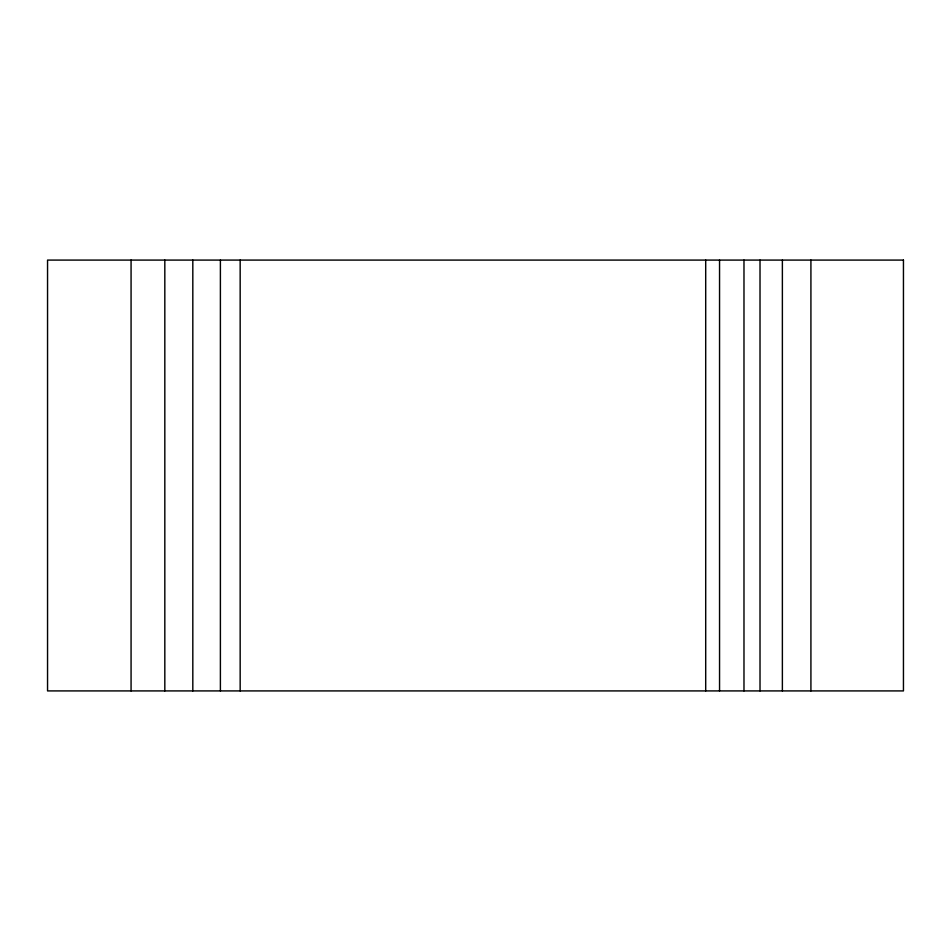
<?xml version="1.0" encoding="UTF-8"?>
<svg xmlns="http://www.w3.org/2000/svg" width="951" height="951" viewBox="0 0 951 951"><rect width="100%" height="100%" fill="white"/><g stroke="black" fill="none" stroke-linecap="round" stroke-linejoin="round"><path stroke-width="1.43" d="M810.918 260.087L810.918 690.913M782.376 260.087L782.376 690.913M760.015 260.087L760.015 690.913M743.979 260.087L743.979 690.913M719.55 260.087L719.55 690.913M705.701 260.087L705.701 690.913M240.163 260.087L240.163 690.913M220.394 260.087L220.394 690.913M192.815 260.087L192.815 690.913M164.82 260.087L164.82 690.913M131.072 260.087L131.072 690.913M903.45 260.087L47.55 260.087L47.55 690.913L903.45 690.913L903.45 260.087"/></g></svg>
